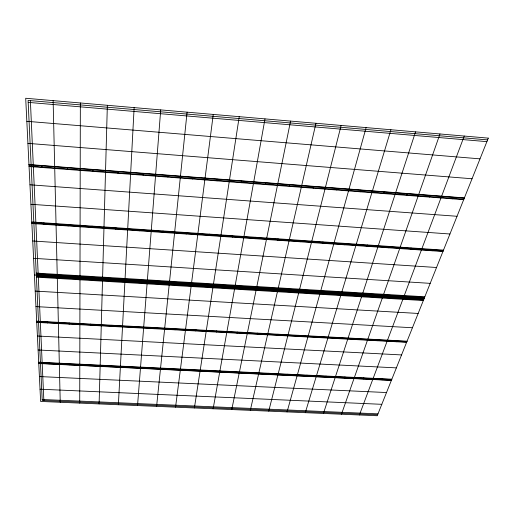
<?xml version="1.0" encoding="UTF-8"?>
<svg xmlns="http://www.w3.org/2000/svg" width="514" height="514" viewBox="0 0 514 514"><rect width="100%" height="100%" fill="white"/><g stroke="black" fill="none" stroke-linecap="round" stroke-linejoin="round"><path stroke-width="0.77" d="M79.721 403.098L80.345 102.973M89.989 365.769L90.008 364.67M90.593 325.285L90.605 324.077M92.038 227.606L92.064 226.096M92.873 171.393L92.899 169.691M99.106 403.92L107.349 105.299M110.272 366.739L110.317 365.647M111.898 326.435L111.943 325.227M115.817 229.225L115.875 227.721M118.072 173.314L118.136 171.625M118.381 404.736L134.135 107.612M130.434 367.709L130.505 366.617M133.068 327.579L133.152 326.377M139.429 230.831L139.525 229.34M143.085 175.223L143.194 173.546M137.54 405.552L160.715 109.9M150.48 368.666L150.576 367.587M154.116 328.709L154.226 327.514M162.88 232.431L163.015 230.947M167.911 177.118L168.065 175.454M156.597 406.362L187.09 112.174M170.404 369.624L170.532 368.544M175.03 329.84L175.165 328.645M186.164 234.018L186.338 232.54M192.564 179.001L192.756 177.343M175.55 407.165L213.259 114.429M190.212 370.575L190.366 369.502M195.815 330.958L195.982 329.776M209.294 235.592L209.506 234.121M217.03 180.87L217.268 179.219M194.395 407.968L239.228 116.665M209.911 371.519L210.085 370.453M216.471 332.07L216.67 330.894M232.27 237.16L232.514 235.695M241.329 182.727L241.599 181.082M213.137 408.765L264.993 118.888M229.488 372.457L229.694 371.391M237.005 333.175L237.23 332.005M255.085 238.714L255.362 237.256M265.449 184.565L265.757 182.933M231.769 409.555L290.564 121.092M248.956 373.395L249.187 372.335M257.411 334.28L257.668 333.111M277.746 240.256L278.061 238.811M289.395 186.396L289.742 184.77M250.305 410.345L315.943 123.276M268.308 374.32L268.565 373.267M277.701 335.372L277.978 334.209M300.253 241.792L300.6 240.353M313.167 188.208L313.559 186.595M268.738 411.123L341.123 125.448M287.551 375.246L287.834 374.192M297.863 336.458L298.165 335.295M322.612 243.315L322.991 241.882M336.773 190.013L337.203 188.407M287.069 411.907L366.116 127.6M306.685 376.164L306.986 375.117M317.903 337.537L318.237 336.381M344.817 244.831L345.235 243.405M360.211 191.806L360.68 190.206M305.297 412.678L390.923 129.74M325.709 377.077L326.037 376.03M337.82 338.61L338.18 337.46M366.874 246.334L367.324 244.915M383.489 193.579L383.99 191.992M323.428 413.449L415.543 131.86M344.624 377.983L344.971 376.942M357.622 339.677L358.007 338.533M388.79 247.825L389.265 246.412M406.6 195.346L407.133 193.765M341.463 414.213L439.978 133.968M363.43 378.889L363.803 377.848M377.302 340.737L377.719 339.6M410.557 249.309L411.065 247.902M429.543 197.093L430.115 195.526M359.395 414.978L464.226 136.056M382.127 379.782L382.525 378.754M396.866 341.791L397.309 340.66M432.178 250.781L432.717 249.38M452.333 198.834L452.937 197.273M42.174 399.494L377.983 413.854M377.61 414.798L42.219 400.502L28.084 100.423L487.593 139.892M40.028 389.194L381.799 404.319M39.405 376.556L386.509 392.542M38.698 362.197L391.848 379.197M38.717 362.569L391.713 379.544M38.756 363.308L391.437 380.231M38.762 363.494L391.366 380.399M38.1 349.989L396.384 367.87M37.413 336.021L401.556 354.93M36.719 321.976L406.754 341.939M36.738 322.387L406.606 342.318M36.68 321.16L407.056 341.187M36.7 321.571L406.908 341.559M35.961 306.601L412.434 327.746M35.196 291.091L418.152 313.456M36.346 275.806L423.819 299.296M36.378 276.487L423.568 299.919M36.41 277.168L423.318 300.542M36.218 273.075L424.821 296.784M36.25 273.756L424.57 297.413M36.282 274.444L424.32 298.043M34.406 275.009L424.069 298.666M33.583 258.324L430.192 283.355M32.729 240.995L436.54 267.498M31.791 221.971L443.492 250.119M31.817 222.485L443.306 250.588M31.842 222.992L443.119 251.05M31.868 223.506L442.933 251.513M30.924 204.276L449.949 233.992M29.96 184.796L457.03 216.278M28.964 164.512L464.393 197.884M28.977 164.795L464.29 198.141M29.035 165.945L463.872 199.181M29.06 166.517L463.667 199.702M27.923 143.361L472.045 178.756M26.837 121.304L480.012 158.852M28.18 102.37L486.893 141.646M30.377 100.615L43.863 400.573M41.859 165.784L41.917 167.5M43.934 222.806L43.986 224.329M47.532 321.745L47.577 322.972M49.023 362.698L49.061 363.803M53.128 100.628L60.234 402.269M67.475 167.744L67.488 169.453M68.079 224.451L68.099 225.974M69.139 322.914L69.152 324.135M69.576 363.687L69.589 364.786M488.3 138.131L377.231 415.736L40.632 401.434L25.7 98.264L488.3 138.131"/></g></svg>
